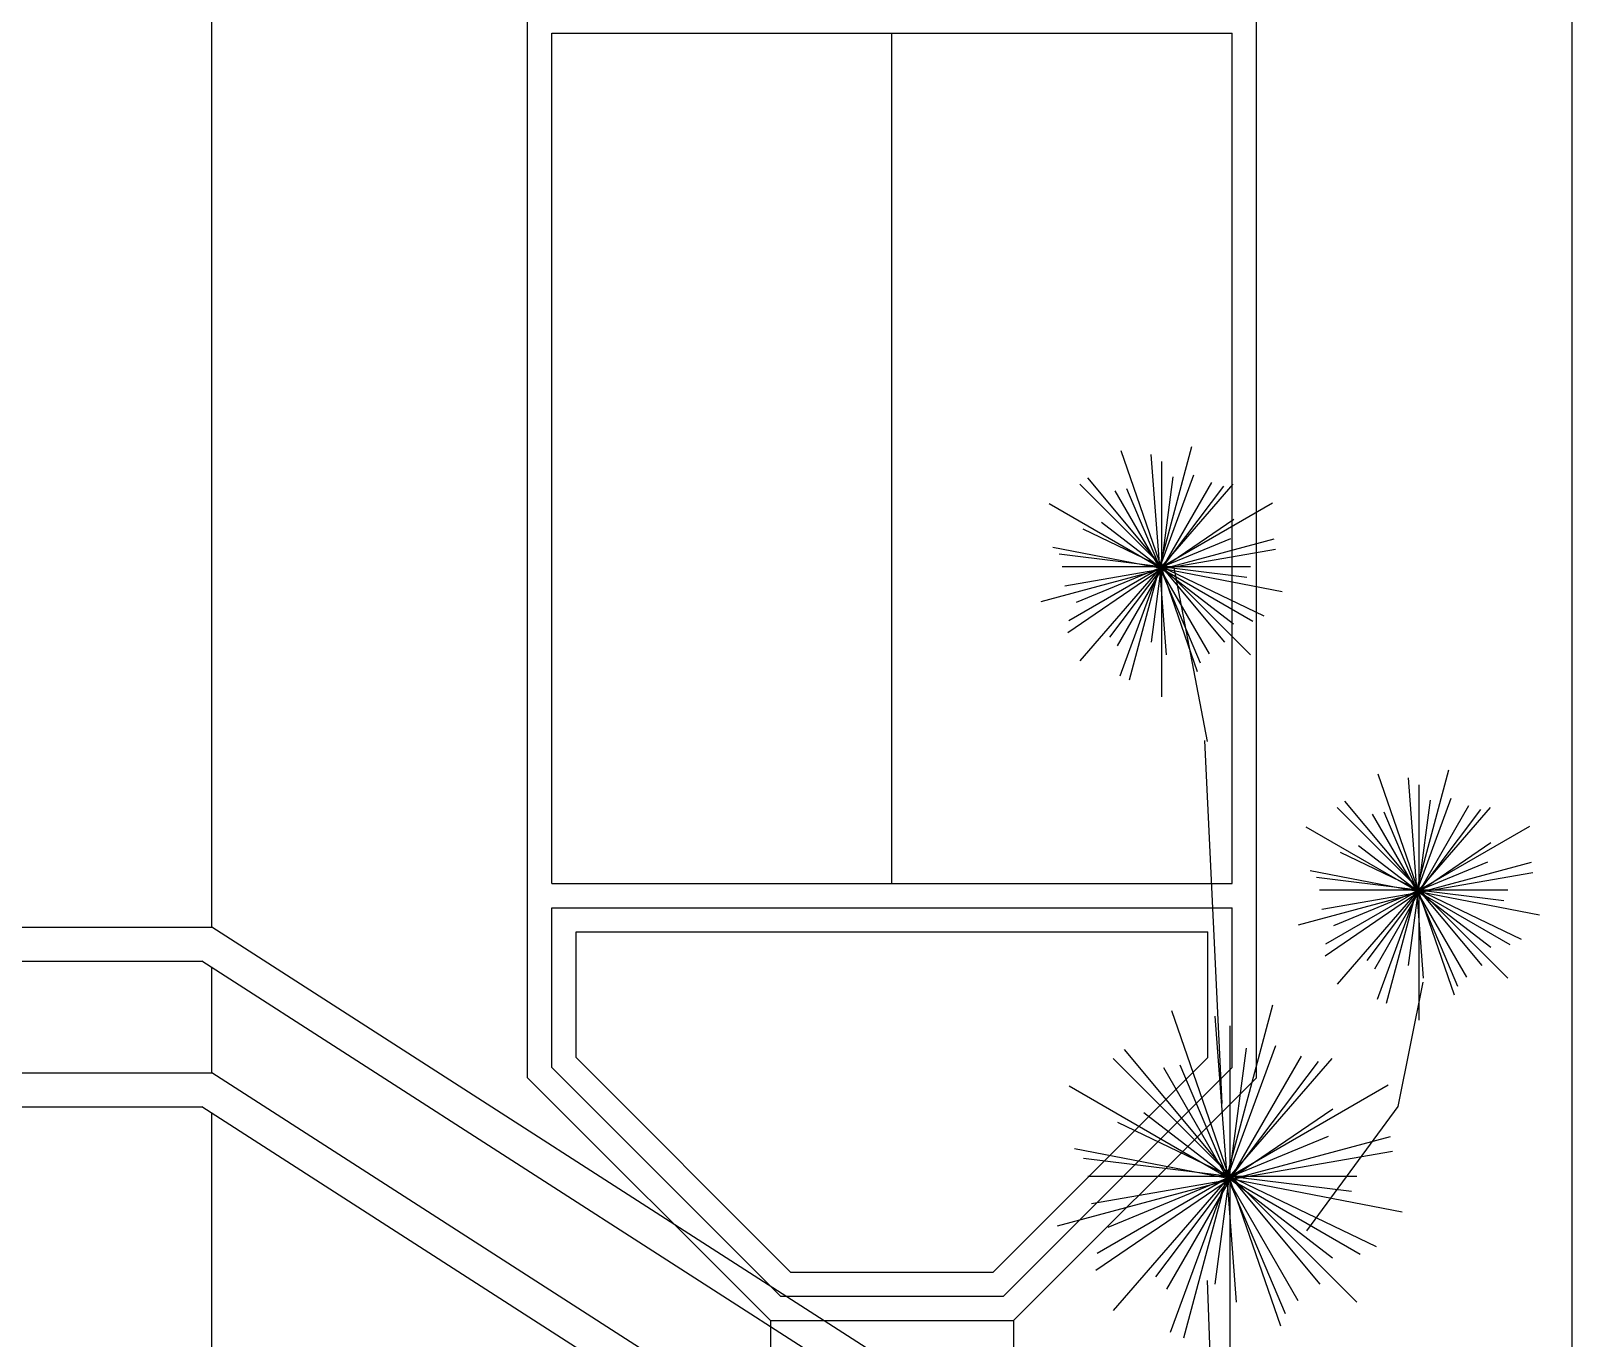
# Model space of a CAD drawing. Header units: millimetres. Extents: x 2200 to 2403, y 2380 to 2511.
# Drawn here: x 2336.421 to 2339.594, y 2468.881 to 2471.573 of the extents above; entities that cross this region are included whole.
import ezdxf

# ---------------------------------------------------------------- set-up
doc = ezdxf.new("R2010")
doc.units = ezdxf.units.MM

msp = doc.modelspace()

# ---------------------------------------------------------------- linework, layer by layer
for p, q in [((2336.79394, 2469.72758), (2336.79394, 2474.66758)), ((2337.44394, 2469.41758), (2337.44394, 2474.66758)), ((2338.94394, 2469.41758), (2338.94394, 2474.66758)), ((2339.59394, 2467.70758), (2339.59394, 2474.66758)), ((2336.79394, 2469.42758), (2336.79394, 2469.64436)), ((2337.94394, 2468.91758), (2337.44394, 2469.41758)), ((2338.44394, 2468.91758), (2338.94394, 2469.41758)), ((2336.79394, 2468.82758), (2336.79394, 2469.34436)), ((2337.94394, 2468.91758), (2337.94394, 2467.92758)), ((2337.94394, 2468.91758), (2338.44394, 2468.91758)), ((2338.44394, 2468.91758), (2338.44394, 2467.70758))]:
    msp.add_line(p, q)
at = {"color": 1}
for p, q in [((2337.49394, 2469.81758), (2337.49394, 2471.56758)), ((2337.49394, 2471.56758), (2338.89394, 2471.56758)), ((2338.19394, 2469.81758), (2338.19394, 2471.56758)), ((2338.89394, 2469.81758), (2338.89394, 2471.56758)), ((2337.49394, 2469.81758), (2338.89394, 2469.81758)), ((2335.33144, 2469.72758), (2336.79394, 2469.72758)), ((2338.7906, 2468.44401), (2336.79394, 2469.72758)), ((2335.33144, 2469.65758), (2336.77338, 2469.65758)), ((2338.77781, 2468.36901), (2336.77338, 2469.65758)), ((2335.33144, 2469.42758), (2336.79394, 2469.42758)), ((2338.67393, 2468.21901), (2336.79394, 2469.42758)), ((2335.33144, 2469.35758), (2336.77338, 2469.35758)), ((2338.66115, 2468.14401), (2336.77338, 2469.35758))]:
    msp.add_line(p, q, dxfattribs=at)
at = {"color": 4}
for p, q in [((2338.6825, 2470.23671), (2338.81089, 2470.71666)), ((2338.82255, 2470.25337), (2338.6655, 2470.70789)), ((2338.75869, 2470.28825), (2338.72765, 2470.70033)), ((2338.74882, 2470.68626), (2338.74882, 2470.20189)), ((2338.87906, 2470.31426), (2338.59688, 2470.65237)), ((2338.81466, 2470.65771), (2338.66295, 2470.24427)), ((2338.72775, 2470.31402), (2338.77298, 2470.65421)), ((2338.58055, 2470.63921), (2338.932, 2470.28805)), ((2338.89564, 2470.63921), (2338.58055, 2470.27594)), ((2338.64226, 2470.32455), (2338.8767, 2470.63509)), ((2338.8475, 2470.28999), (2338.65359, 2470.62584)), ((2338.85147, 2470.64251), (2338.65756, 2470.30665)), ((2338.67674, 2470.63014), (2338.82846, 2470.27184)), ((2338.93671, 2470.35701), (2338.51724, 2470.59919)), ((2338.55763, 2470.35892), (2338.9771, 2470.6011)), ((2338.89737, 2470.56647), (2338.55602, 2470.33354)), ((2338.62488, 2470.56137), (2338.89687, 2470.3521)), ((2338.9801, 2470.52626), (2338.50026, 2470.39747)), ((2338.89052, 2470.52679), (2338.5733, 2470.39587)), ((2338.58709, 2470.54746), (2338.95948, 2470.3683)), ((2338.52495, 2470.50959), (2338.9971, 2470.41835)), ((2338.92415, 2470.44749), (2338.53799, 2470.49525)), ((2338.54943, 2470.43021), (2338.98333, 2470.50554)), ((2338.54419, 2470.46969), (2338.932, 2470.46969)), ((2338.7741, 2470.46782), (2338.84241, 2470.10943)), ((2338.83699, 2470.11205), (2338.87257, 2469.36431)), ((2339.21192, 2469.57112), (2339.34031, 2470.05107)), ((2339.35197, 2469.58779), (2339.19492, 2470.04231)), ((2339.28811, 2469.62266), (2339.25706, 2470.03475)), ((2339.27824, 2470.02067), (2339.27824, 2469.53631)), ((2339.40848, 2469.64867), (2339.12629, 2469.98678)), ((2339.34408, 2469.99212), (2339.19236, 2469.57869)), ((2339.25717, 2469.64844), (2339.3024, 2469.98862)), ((2339.10996, 2469.97362), (2339.46142, 2469.62246)), ((2339.42506, 2469.97362), (2339.10996, 2469.61035)), ((2339.17168, 2469.65896), (2339.40612, 2469.96951)), ((2339.37691, 2469.6244), (2339.18301, 2469.96025)), ((2339.38088, 2469.97692), (2339.18698, 2469.64106)), ((2339.20616, 2469.96456), (2339.35787, 2469.60625)), ((2339.46612, 2469.69142), (2339.04665, 2469.9336)), ((2339.08704, 2469.69333), (2339.50651, 2469.93551)), ((2339.42679, 2469.90088), (2339.08544, 2469.66795)), ((2339.1543, 2469.89578), (2339.42629, 2469.68652)), ((2339.50952, 2469.86067), (2339.02968, 2469.73188)), ((2339.41994, 2469.8612), (2339.10271, 2469.73028)), ((2339.1165, 2469.88187), (2339.4889, 2469.70272)), ((2339.05437, 2469.844), (2339.52652, 2469.75276)), ((2339.45357, 2469.7819), (2339.06741, 2469.82966)), ((2339.07885, 2469.76463), (2339.51274, 2469.83995)), ((2339.07361, 2469.8041), (2339.46142, 2469.8041)), ((2339.28644, 2469.6145), (2339.2352, 2469.35851)), ((2338.99458, 2468.90588), (2338.77022, 2469.55519)), ((2338.79451, 2468.88207), (2338.97792, 2469.56771)), ((2338.90336, 2468.9557), (2338.859, 2469.54439)), ((2338.88925, 2469.52428), (2338.88925, 2468.83233)), ((2339.07531, 2468.99285), (2338.67219, 2469.47586)), ((2338.98331, 2469.48349), (2338.76657, 2468.89288)), ((2338.85915, 2468.99252), (2338.92377, 2469.4785)), ((2338.64886, 2469.45707), (2339.15094, 2468.95541)), ((2339.099, 2469.45707), (2338.64886, 2468.93811)), ((2338.73702, 2469.00755), (2339.07194, 2469.45119)), ((2339.03589, 2469.46178), (2338.75888, 2468.98199)), ((2338.78628, 2469.44412), (2339.00302, 2468.93225)), ((2339.03022, 2468.95818), (2338.75321, 2469.43797)), ((2339.15766, 2469.05392), (2338.55842, 2469.39989)), ((2338.61612, 2469.05665), (2339.21536, 2469.40262)), ((2339.10146, 2469.35315), (2338.61382, 2469.0204)), ((2339.2352, 2469.35851), (2339.04735, 2469.10251)), ((2338.65821, 2469.32599), (2339.1902, 2469.07006)), ((2338.71219, 2469.34587), (2339.10075, 2469.04692)), ((2339.21965, 2469.29571), (2338.53416, 2469.11173)), ((2339.09168, 2469.29646), (2338.6385, 2469.10943)), ((2338.56944, 2469.2719), (2339.24394, 2469.14155)), ((2338.60441, 2469.1585), (2339.22426, 2469.26611)), ((2339.13972, 2469.18318), (2338.58807, 2469.25141)), ((2338.59692, 2469.21489), (2339.15094, 2469.21489)), ((2338.84241, 2469.00011), (2338.85949, 2468.55639))]:
    msp.add_line(p, q, dxfattribs=at)
at = {"color": 2}
for p, q in [((2337.49394, 2469.43829), (2337.49394, 2469.76758)), ((2337.49394, 2469.76758), (2338.89394, 2469.76758)), ((2338.89394, 2469.43829), (2338.89394, 2469.76758)), ((2337.54394, 2469.459), (2337.54394, 2469.71758)), ((2337.54394, 2469.71758), (2338.84394, 2469.71758)), ((2338.84394, 2469.459), (2338.84394, 2469.71758)), ((2337.98536, 2469.01758), (2337.54394, 2469.459)), ((2338.40252, 2469.01758), (2338.84394, 2469.459)), ((2337.96465, 2468.96758), (2337.49394, 2469.43829)), ((2338.42323, 2468.96758), (2338.89394, 2469.43829)), ((2337.98536, 2469.01758), (2338.40252, 2469.01758)), ((2337.96465, 2468.96758), (2338.42323, 2468.96758))]:
    msp.add_line(p, q, dxfattribs=at)

doc.saveas('drawing.dxf')
